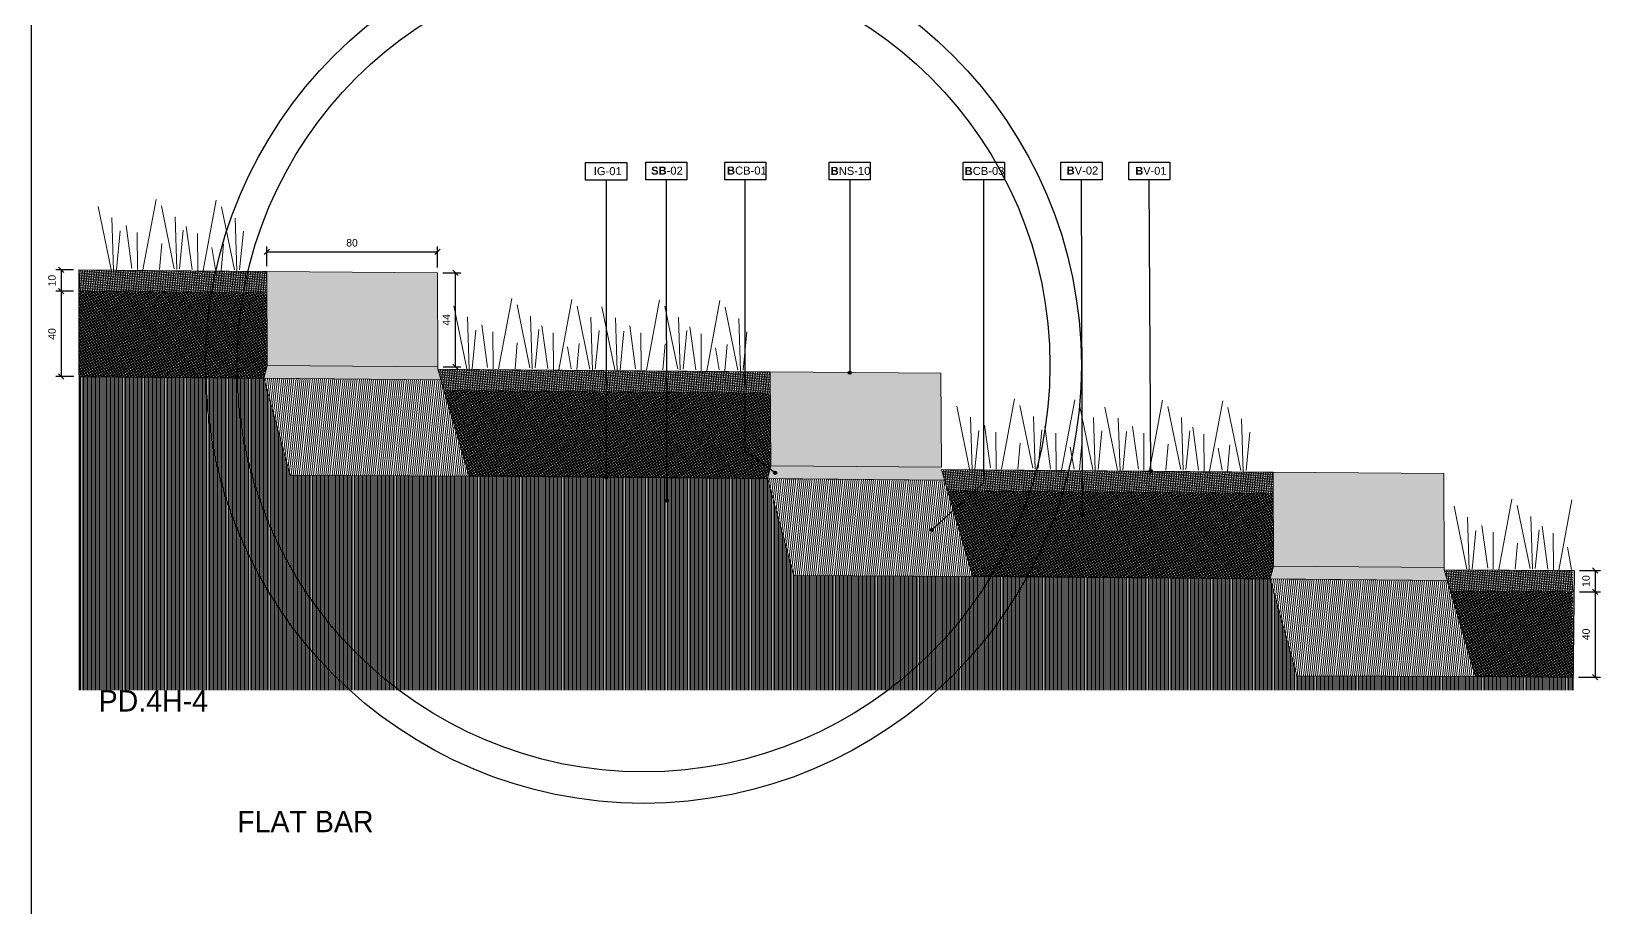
# Model space of a CAD drawing. Header units: metres. Extents: x -325 to 301, y -147 to 149.
# Drawn here: x 52.23 to 59.59, y 46.14 to 50.25 of the extents above; entities that cross this region are included whole.
import ezdxf

# ---------------------------------------------------------------- set-up
doc = ezdxf.new("R2010")
doc.units = ezdxf.units.M
doc.linetypes.add('ACAD_ISO03W100', pattern=[30, 12, -18])
doc.layers.get('Defpoints').update_dxf_attribs({"lineweight": 13})
for name, color, linetype, plot in [('-aux', 50, 'Continuous', False), ('-AUX-QAD', 5, 'Continuous', False), ('-AUX-TWQ', 1, 'Continuous', False)]:
    doc.layers.add(name, color=color, linetype=linetype, plot=plot)
doc.layers.add('0-TX-1_25', color=7, linetype='Continuous', true_color=0x3f4f7f)
for name, color, linetype in [('02-L-Geotextile', 32, 'Continuous'), ('1-SECCIÓ', 1, 'Continuous'), ('A-KEYPLAN_HATCH', 7, 'Continuous'), ('A_TEXT_2', 7, 'Continuous'), ('EIT_3 TR terra vegetal', 45, 'Continuous')]:
    doc.layers.add(name, color=color, linetype=linetype)
for name, color, linetype, lineweight, true_color in [('03-TR-Paviment_04_Dry Meadow', 7, 'Continuous', 5, 0xd8dd88), ('03-TR-Paviment_07_Precast Concrete Blocks', 7, 'Continuous', 5, 0xe7ddd0), ('3-TR tot_u', 7, 'Continuous', 5, 0x787878)]:
    doc.layers.add(name, color=color, linetype=linetype, lineweight=lineweight, true_color=true_color)
for name, color, linetype, lineweight in [('1-CM', 7, 'Continuous', 0), ('3-TR Formigó', 252, 'Continuous', 0), ('3-TR Seleccionat', 44, 'Continuous', 0), ('3-TR-recebo', 252, 'Continuous', 0)]:
    doc.layers.add(name, color=color, linetype=linetype, lineweight=lineweight)
doc.styles.add('Arial_4', font='arial.ttf', dxfattribs={"height": 1.8})
doc.styles.get("Standard").update_dxf_attribs({"font": 'arial.ttf'})
doc.styles.add('x-llegenda materials$0$ENGRAVERS', font='TT0586M.TTF')
doc.dimstyles.new('ISO-25', dxfattribs={"dimtxt": 0.1, "dimasz": 0.1, "dimexe": 0.1, "dimexo": 0.1, "dimgap": 0.1, "dimtad": 1, "dimdec": 0, "dimlfac": 100, "dimzin": 9, "dimtxsty": 'Standard', "dimblk": 'OBLIQUE', "dimcen": 0.1, "dimadec": 0, "dimazin": 0, "dimtfac": 1, "dimtdec": 0, "dimtmove": 0, "dimatfit": 3, "dimldrblk": 'OBLIQUE', "dimfxl": 1, "dimarcsym": 0})
pattern_1 = [(263.5025, (48.646291, 48.06313), (0.009463819, -0.001077847), [])]
pattern_2 = [(123.31975, (48.646291, 48.06313), (0.006080482, 0.015294925), [0.0017145, -0.0188595]), (68.31975, (48.646291, 48.06313), (-0.017382005, 0.00189708), [0.0013716, -0.015087653]), (173.7712, (48.646798, 48.064404), (-0.011301523, 0.017192005), [0.0014571, -0.016028122]), (119.50395, (48.641912, 48.064442), (0.010627303, 0.022284452), [0.00257175, -0.02828925]), (169.9553, (48.642797, 48.0663), (-0.015198537, 0.026859), [0.00218565, -0.024042205]), (64.5039, (48.641912, 48.064442), (-0.015198537, 0.026859), [0.0020574, -0.022631376]), (94.31975, (48.643663, 48.066304), (0.012733196, 0.010429333), [0.0017145, -0.0188595]), (39.31975, (48.643663, 48.066304), (-0.01428287, 0.010086211), [0.0013716, -0.0150876]), (144.7712, (48.644724, 48.067173), (-0.001549675, 0.020515544), [0.0014571, -0.016028094]), (110.819753, (48.646291, 48.0631297), (-0.007209951, 0.0024505647), [0, -0.01490472, 0, -0.0153162, 0, -0.01514475]), (80.81975, (48.646291, 48.06313), (-0.0069107275, 0.0083486566), [0, -0.00873252, 0, -0.01456182, 0, -0.00577215]), (40.81975, (48.644828, 48.0582464), (0.0039965665, 0.0115416742), [0, -0.005715, 0, -0.0178308, 0, -0.0236601]), (30.81975, (48.644172, 48.056057), (0.001634488, 0.013427487), [0, -0.0074295, 0, -0.01184148, 0, -0.0168021])]

# ---------------------------------------------------------------- blocks, each defined once
blk = doc.blocks.new('BNS-10')
at = {"layer": '03-TR-Paviment_07_Precast Concrete Blocks', "extrusion": (2.19028e-06, -9.34451e-07, 1)}
h = blk.add_hatch(dxfattribs=at)
h.set_pattern_fill('DASH', color=256, scale=0.001075, angle=232.59759, style=0, double=1)
h.set_pattern_definition([(171.838177, (-15.621096, -13.5232678), (-0.00386311295, -0.0028939943), [0.003413125, -0.003413125])])
h.paths.add_polyline_path([(0, 0), (-0.0006, -0.44), (-0.8005, -0.4288), (-0.7999, 0.0118)])
at = {"layer": '1-CM'}
blk.add_lwpolyline([(-0.7999, 0.0118), (-0.8005, -0.4288), (-0.0006, -0.44), (0, 0)], close=True, dxfattribs=at)
blk = doc.blocks.new('hatch keyplan 2')
at = {"layer": 'A-KEYPLAN_HATCH'}
blk.add_lwpolyline([(0, 0.00548), (0.01287, 0.00548), (0.01287, 0), (0, 0)], close=True, dxfattribs=at)
blk = doc.blocks.new('hatch keyplan')
at = {"layer": 'A-KEYPLAN_HATCH'}
blk.add_blockref('hatch keyplan 2', (1.43058, 0.85215), dxfattribs=at)
blk = doc.blocks.new('B-V01')
at = {"layer": 'A-KEYPLAN_HATCH'}
blk.add_blockref('hatch keyplan', (-1.43058, -0.85215), dxfattribs=at)
at = {"layer": 'A_TEXT_2', "lineweight": 211, "insert": (-0.00079, 0.00402), "char_height": 0.0024588, "attachment_point": 1, "line_spacing_factor": 0.938532, "style": 'Arial_4'}
blk.add_mtext_dynamic_manual_height_columns('\\pi0.00285;{\\fArial|b1|i0|c0|p34;B}V-01', width=0.0145619, gutter_width=0.015, heights=[0], dxfattribs=at)
blk = doc.blocks.new('B-V02')
at = {"layer": 'A-KEYPLAN_HATCH'}
blk.add_blockref('hatch keyplan', (-1.43058, -0.85215), dxfattribs=at)
at = {"layer": 'A_TEXT_2', "insert": (-0.0008, 0.00412), "char_height": 0.0025, "attachment_point": 1}
blk.add_mtext_dynamic_manual_height_columns('\\pi0.00255;{\\fArial|b1|i0|c0|p34;B}V-02', width=0.0145619, gutter_width=0.015, heights=[0], dxfattribs=at)
blk = doc.blocks.new('POINT')
at = {"layer": '0-TX-1_25'}
h = blk.add_hatch(dxfattribs=at)
h.set_pattern_fill('ANGLE', color=256)
h.set_pattern_definition([(0, (-83.747, -12.726), (0, 6.985), [5.08, -1.905]), (90, (-83.747, -12.726), (-6.985, 4e-16), [5.08, -1.905])])
edge = h.paths.add_edge_path()
edge.add_arc((0, 0), 0.0075, 0, 360)
h = blk.add_hatch(color=256, dxfattribs=at)
h.dxf.hatch_style = 1
edge = h.paths.add_edge_path()
edge.add_arc((0, 0), 0.0075, 0, 360)
blk.add_circle((0, 0), 0.0075, dxfattribs=at)
blk = doc.blocks.new('BNS10')
at = {"layer": 'A-KEYPLAN_HATCH'}
blk.add_blockref('hatch keyplan', (-1.43058, -0.85215), dxfattribs=at)
at = {"layer": 'A_TEXT_2', "insert": (-0.0008, 0.00401), "char_height": 0.0025, "attachment_point": 1}
blk.add_mtext_dynamic_manual_height_columns('\\pi0.00128;{\\fArial|b1|i0|c0|p34;B}NS-10', width=0.0145619, gutter_width=0.015, heights=[0], dxfattribs=at)
blk = doc.blocks.new('B-CB03')
at = {"layer": 'A-KEYPLAN_HATCH'}
blk.add_blockref('hatch keyplan', (-1.43058, -0.85215), dxfattribs=at)
at = {"layer": 'A_TEXT_2', "insert": (-0.0008, 0.00398), "char_height": 0.0025, "attachment_point": 1}
blk.add_mtext_dynamic_manual_height_columns('\\pi0.00128;{\\fArial|b1|i0|c0|p34;B}CB-03', width=0.0145619, gutter_width=0.015, heights=[0], dxfattribs=at)
blk = doc.blocks.new('B-CB01')
at = {"layer": 'A-KEYPLAN_HATCH'}
blk.add_blockref('hatch keyplan', (-1.43058, -0.85215), dxfattribs=at)
at = {"layer": 'A_TEXT_2', "insert": (-0.0008, 0.00411), "char_height": 0.0025, "attachment_point": 1}
blk.add_mtext_dynamic_manual_height_columns('\\pi0.00152;{\\fArial|b1|i0|c0|p34;B}CB-01', width=0.0145619, gutter_width=0.015, heights=[0], dxfattribs=at)
blk = doc.blocks.new('SB-02')
at = {"layer": 'A-KEYPLAN_HATCH'}
blk.add_blockref('hatch keyplan', (-1.43058, -0.85215), dxfattribs=at)
at = {"layer": 'A_TEXT_2', "insert": (-0.0008, 0.00408), "char_height": 0.0025, "attachment_point": 1}
blk.add_mtext_dynamic_manual_height_columns('\\pi0.00249;{\\fArial|b1|i0|c0|p34;SB}-02', width=0.0145619, gutter_width=0.015, heights=[0], dxfattribs=at)
blk = doc.blocks.new('_Oblique')
at = {"color": 0, "lineweight": -2}
blk.add_line((-0.5, -0.5), (0.5, 0.5), dxfattribs=at)
blk = doc.blocks.new('*D1530')
at = {"layer": '0-TX-1_25', "color": 0, "lineweight": -2, "transparency": 16777216}
for p, q in [((52.4323, 49.1323), (52.3491, 49.1323)), ((52.3741, 49.1323), (52.3741, 49.0323)), ((52.4315, 49.0323), (52.3491, 49.0323))]:
    blk.add_line(p, q, dxfattribs=at)
at = {"layer": 'Defpoints', "color": 0, "transparency": 16777216}
for p in [(52.457, 49.1323, -0.0174), (52.3741, 49.0323), (52.4561, 49.0323, -0.0174)]:
    blk.add_point(p, dxfattribs=at)
at = {"layer": '0-TX-1_25', "color": 0, "lineweight": -2, "transparency": 16777216, "xscale": 0.025, "yscale": 0.025, "zscale": 0.025}
for p, rotation in [((52.3741, 49.1323), 90), ((52.3741, 49.0323), 270)]:
    blk.add_blockref('_Oblique', p, dxfattribs=dict(at, rotation=rotation))
at = {"layer": '0-TX-1_25', "color": 0, "transparency": 16777216, "insert": (52.3312, 49.0823), "char_height": 0.035, "attachment_point": 5, "rotation": 90}
blk.add_mtext('10', dxfattribs=at)
blk = doc.blocks.new('*D1531')
at = {"layer": '0-TX-1_25', "color": 0, "lineweight": -2, "transparency": 16777216}
for p, q in [((52.4324, 49.0323), (52.3491, 49.0323)), ((52.3741, 49.0323), (52.3741, 48.6322)), ((52.4328, 48.6322), (52.3491, 48.6322))]:
    blk.add_line(p, q, dxfattribs=at)
at = {"layer": 'Defpoints', "color": 0, "transparency": 16777216}
for p in [(52.4571, 49.0323, -0.0165), (52.3741, 48.6322), (52.4576, 48.6322, -0.013)]:
    blk.add_point(p, dxfattribs=at)
at = {"layer": '0-TX-1_25', "color": 0, "lineweight": -2, "transparency": 16777216, "xscale": 0.025, "yscale": 0.025, "zscale": 0.025}
for p, rotation in [((52.3741, 49.0323), 90), ((52.3741, 48.6322), 270)]:
    blk.add_blockref('_Oblique', p, dxfattribs=dict(at, rotation=rotation))
at = {"layer": '0-TX-1_25', "color": 0, "transparency": 16777216, "insert": (52.3312, 48.8323), "char_height": 0.035, "attachment_point": 5, "rotation": 90}
blk.add_mtext('40', dxfattribs=at)
blk = doc.blocks.new('*D1532')
at = {"layer": '0-TX-1_25', "color": 0, "lineweight": -2, "transparency": 16777216}
for p, q in [((53.3372, 49.1495), (53.3372, 49.2415)), ((53.3372, 49.2165), (54.1373, 49.2165)), ((54.1373, 49.1432), (54.1373, 49.2415))]:
    blk.add_line(p, q, dxfattribs=at)
at = {"layer": 'Defpoints', "color": 0, "transparency": 16777216}
for p in [(54.1373, 49.2165), (53.3372, 49.1247, -0.0175), (54.1373, 49.1182)]:
    blk.add_point(p, dxfattribs=at)
at = {"layer": '0-TX-1_25', "color": 0, "lineweight": -2, "transparency": 16777216, "xscale": 0.025, "yscale": 0.025, "zscale": 0.025, "rotation": 180}
blk.add_blockref('_Oblique', (53.3372, 49.2165), dxfattribs=at)
at = {"layer": '0-TX-1_25', "color": 0, "lineweight": -2, "transparency": 16777216, "xscale": 0.025, "yscale": 0.025, "zscale": 0.025}
blk.add_blockref('_Oblique', (54.1373, 49.2165), dxfattribs=at)
at = {"layer": '0-TX-1_25', "color": 0, "transparency": 16777216, "insert": (53.7372, 49.2594), "char_height": 0.035, "attachment_point": 5}
blk.add_mtext('80', dxfattribs=at)
blk = doc.blocks.new('*D1533')
at = {"layer": '0-TX-1_25', "color": 0, "lineweight": -2, "transparency": 16777216}
for p, q in [((54.1623, 49.1182), (54.2469, 49.1182)), ((54.2219, 48.6782), (54.2219, 49.1182)), ((54.1644, 48.6782), (54.2469, 48.6782))]:
    blk.add_line(p, q, dxfattribs=at)
at = {"layer": 'Defpoints', "color": 0, "transparency": 16777216}
for p in [(54.1373, 49.1182), (54.2219, 49.1182), (54.1394, 48.6782, 0.0001)]:
    blk.add_point(p, dxfattribs=at)
at = {"layer": '0-TX-1_25', "color": 0, "lineweight": -2, "transparency": 16777216, "xscale": 0.025, "yscale": 0.025, "zscale": 0.025}
for p, rotation in [((54.2219, 49.1182), 90), ((54.2219, 48.6782), 270)]:
    blk.add_blockref('_Oblique', p, dxfattribs=dict(at, rotation=rotation))
at = {"layer": '0-TX-1_25', "color": 0, "transparency": 16777216, "insert": (54.1794, 48.8982), "char_height": 0.035, "attachment_point": 5, "rotation": 90}
blk.add_mtext('44', dxfattribs=at)
blk = doc.blocks.new('*D1534')
at = {"layer": '0-TX-1_25', "color": 0, "lineweight": -2, "transparency": 16777216}
for p, q in [((59.4904, 47.7244), (59.5885, 47.7244)), ((59.5635, 47.7244), (59.5635, 47.6244)), ((59.4899, 47.6244), (59.5885, 47.6244))]:
    blk.add_line(p, q, dxfattribs=at)
at = {"layer": 'Defpoints', "color": 0, "transparency": 16777216}
for p in [(59.4656, 47.7244, -0.0176), (59.4651, 47.6244, -0.0176), (59.5635, 47.6244)]:
    blk.add_point(p, dxfattribs=at)
at = {"layer": '0-TX-1_25', "color": 0, "lineweight": -2, "transparency": 16777216, "xscale": 0.025, "yscale": 0.025, "zscale": 0.025}
for p, rotation in [((59.5635, 47.7244), 90), ((59.5635, 47.6244), 270)]:
    blk.add_blockref('_Oblique', p, dxfattribs=dict(at, rotation=rotation))
at = {"layer": '0-TX-1_25', "color": 0, "transparency": 16777216, "insert": (59.5206, 47.6744), "char_height": 0.035, "attachment_point": 5, "rotation": 90}
blk.add_mtext('10', dxfattribs=at)
blk = doc.blocks.new('*D1535')
at = {"layer": '0-TX-1_25', "color": 0, "lineweight": -2, "transparency": 16777216}
for p, q in [((59.4894, 47.6245), (59.5888, 47.6245)), ((59.5638, 47.6245), (59.5638, 47.2245)), ((59.4851, 47.2245), (59.5888, 47.2245))]:
    blk.add_line(p, q, dxfattribs=at)
at = {"layer": 'Defpoints', "color": 0, "transparency": 16777216}
for p in [(59.4645, 47.6245, -0.0145), (59.4601, 47.2245, -0.0019), (59.5638, 47.2245)]:
    blk.add_point(p, dxfattribs=at)
at = {"layer": '0-TX-1_25', "color": 0, "lineweight": -2, "transparency": 16777216, "xscale": 0.025, "yscale": 0.025, "zscale": 0.025}
for p, rotation in [((59.5638, 47.6245), 90), ((59.5638, 47.2245), 270)]:
    blk.add_blockref('_Oblique', p, dxfattribs=dict(at, rotation=rotation))
at = {"layer": '0-TX-1_25', "color": 0, "transparency": 16777216, "insert": (59.521, 47.4245), "char_height": 0.035, "attachment_point": 5, "rotation": 90}
blk.add_mtext('40', dxfattribs=at)
blk = doc.blocks.new('IG01')
at = {"layer": 'A-KEYPLAN_HATCH', "xscale": 10, "yscale": 10, "zscale": 10}
blk.add_blockref('hatch keyplan', (-14.3058, -8.5215), dxfattribs=at)
at = {"layer": 'A_TEXT_2', "insert": (-0.008, 0.0405), "char_height": 0.025, "attachment_point": 1}
blk.add_mtext_dynamic_manual_height_columns('\\pi0.03354;{\\fArial|b1|i0|c0|p34;I}G-01', width=0.145619, gutter_width=0.15, heights=[0], dxfattribs=at)

msp = doc.modelspace()

# ---------------------------------------------------------------- hatches: boundary and pattern name
at = {"layer": '3-TR Formigó', "extrusion": (5.00535e-05, 0.000121015, 1)}
h = msp.add_hatch(dxfattribs=at)
h.set_pattern_fill('ANSI31', color=256, scale=0.003, angle=233.69395, style=0)
h.set_pattern_definition(pattern_1)
h.paths.add_polyline_path([(53.324, 48.6248), (53.448, 48.1708), (54.2859, 48.1666), (54.154, 48.6177)])
h = msp.add_hatch(dxfattribs=at)
h.set_pattern_fill('ANSI31', color=256, scale=0.003, angle=233.69395, style=0)
h.set_pattern_definition(pattern_1)
h.paths.add_polyline_path([(55.6841, 48.1546), (55.8081, 47.7006), (56.646, 47.6964), (56.5141, 48.1475)])
h = msp.add_hatch(dxfattribs=at)
h.set_pattern_fill('ANSI31', color=256, scale=0.003, angle=233.69395, style=0)
h.set_pattern_definition(pattern_1)
h.paths.add_polyline_path([(58.0408, 47.6845), (58.1648, 47.231), (59.0026, 47.2268), (58.8709, 47.6773)])
at = {"layer": '3-TR Seleccionat', "extrusion": (5.00535e-05, 0.000121015, 1)}
h = msp.add_hatch(dxfattribs=at)
h.set_pattern_fill('ANSI31', color=256, scale=0.002, angle=225, style=0)
h.set_pattern_definition([(270, (-4.278223, -1.45), (0.00635, -9e-19), [])])
h.paths.add_polyline_path([(59.4594, 47.163), (59.4594, 47.2245), (58.1648, 47.2309), (58.0408, 47.6845), (55.8081, 47.7006), (55.6841, 48.1546), (53.448, 48.1708), (53.324, 48.6248), (52.4594, 48.6311), (52.4531, 47.163)])
at = {"layer": '3-TR tot_u', "extrusion": (5.00535e-05, 0.000121015, 1)}
h = msp.add_hatch(dxfattribs=at)
h.set_pattern_fill('AR-CONC', color=256, scale=9e-05, angle=88.5112)
h.set_pattern_definition(pattern_2)
h.paths.add_polyline_path([(53.3394, 48.6841), (54.1393, 48.6779), (54.1392, 48.6679), (54.154, 48.6177), (53.324, 48.6248)])
h = msp.add_hatch(dxfattribs=at)
h.set_pattern_fill('AR-CONC', color=256, scale=9e-05, angle=88.5112)
h.set_pattern_definition(pattern_2)
h.paths.add_polyline_path([(55.6995, 48.2139), (56.4994, 48.2077), (56.4995, 48.1977), (56.5141, 48.1475), (55.6841, 48.1546)])
h = msp.add_hatch(dxfattribs=at)
h.set_pattern_fill('AR-CONC', color=256, scale=9e-05, angle=88.5112)
h.set_pattern_definition(pattern_2)
h.paths.add_polyline_path([(58.0562, 47.7438), (58.8562, 47.7375), (58.8562, 47.7275), (58.8709, 47.6773), (58.0408, 47.6845)])
at = {"layer": '3-TR-recebo', "extrusion": (5.00535e-05, 0.000121015, 1)}
h = msp.add_hatch(dxfattribs=at)
h.set_pattern_fill('_USER', color=256, scale=0.008, angle=199.40829, style=0, double=1, pattern_type=0)
h.set_pattern_definition([(184.21684, (48.646291, 48.06313), (0.00058825, -0.007978343), []), (274.21684, (48.646291, 48.06313), (0.007978343, 0.00058825), [])])
h.paths.add_polyline_path([(52.4594, 49.1322), (52.4594, 49.0322), (53.3377, 49.0247), (53.3372, 49.1247)])
h = msp.add_hatch(dxfattribs=at)
h.set_pattern_fill('_USER', color=256, scale=0.008, angle=199.40829, style=0, double=1, pattern_type=0)
h.set_pattern_definition([(184.21684, (51.0063916, 47.592927), (0.00058825, -0.007978343), []), (274.21684, (51.0063916, 47.592927), (0.007978343, 0.00058825), [])])
h.paths.add_polyline_path([(54.1687, 48.5676), (54.1394, 48.6679), (55.6973, 48.6545), (55.6978, 48.5545)])
h = msp.add_hatch(dxfattribs=at)
h.set_pattern_fill('_USER', color=256, scale=0.008, angle=199.40829, style=0, double=1, pattern_type=0)
h.set_pattern_definition([(184.21684, (53.363134, 47.122753), (0.00058825, -0.007978343), []), (274.21684, (53.363134, 47.122753), (0.007978343, 0.00058825), [])])
h.paths.add_polyline_path([(56.5288, 48.0974), (56.4995, 48.1977), (58.054, 48.1844), (58.0545, 48.0843)])
h = msp.add_hatch(dxfattribs=at)
h.set_pattern_fill('_USER', color=256, scale=0.008, angle=199.40829, style=0, double=1, pattern_type=0)
h.set_pattern_definition([(184.21684, (55.719877, 46.652579), (0.00058825, -0.007978343), []), (274.21684, (55.719877, 46.652579), (0.007978343, 0.00058825), [])])
h.paths.add_polyline_path([(59.4594, 47.6244), (59.4594, 47.7245), (58.8562, 47.7275), (58.8855, 47.6272)])
at = {"layer": 'EIT_3 TR terra vegetal', "extrusion": (5.30927e-05, 0.000117955, 1)}
h = msp.add_hatch(dxfattribs=at)
h.set_pattern_fill('_USER', color=256, scale=0.01, angle=15.2386, style=0, double=1, pattern_type=0)
h.set_pattern_definition([(37.25159648654, (2910200.306353, 3579890.11226), (-0.006053161675653, 0.007959851363462), []), (127.25159648654, (2910200.306353, 3579890.11226), (-0.007959851363462, -0.006053161675653), [])])
h.paths.add_polyline_path([(52.4594, 49.0323), (52.4594, 48.6322), (53.324, 48.6248), (53.3393, 48.6841), (53.3377, 49.0247)])
h = msp.add_hatch(dxfattribs=at)
h.set_pattern_fill('_USER', color=256, scale=0.01, angle=15.2386, style=0, double=1, pattern_type=0)
h.set_pattern_definition([(37.25159648654, (2910202.666454, 3579889.642057), (-0.006053161675653, 0.007959851363462), []), (127.25159648654, (2910202.666454, 3579889.642057), (-0.007959851363462, -0.006053161675653), [])])
h.paths.add_polyline_path([(54.1687, 48.5676), (54.2867, 48.1662), (55.6841, 48.1546), (55.6994, 48.2139), (55.6978, 48.5545)])
h = msp.add_hatch(dxfattribs=at)
h.set_pattern_fill('_USER', color=256, scale=0.01, angle=15.2386, style=0, double=1, pattern_type=0)
h.set_pattern_definition([(37.25159648654, (2910205.023196, 3579889.171883), (-0.006053161675653, 0.007959851363462), []), (127.25159648654, (2910205.023196, 3579889.171883), (-0.007959851363462, -0.006053161675653), [])])
h.paths.add_polyline_path([(56.5288, 48.0974), (56.6471, 47.6961), (58.0408, 47.6845), (58.0553, 47.7405), (58.0545, 48.0844)])
h = msp.add_hatch(dxfattribs=at)
h.set_pattern_fill('_USER', color=256, scale=0.01, angle=15.2386, style=0, double=1, pattern_type=0)
h.set_pattern_definition([(37.25159648654, (2910207.379939, 3579888.701709), (-0.006053161675653, 0.007959851363462), []), (127.25159648654, (2910207.379939, 3579888.701709), (-0.007959851363462, -0.006053161675653), [])])
h.paths.add_polyline_path([(59.4594, 47.224), (59.4594, 47.6244), (58.8855, 47.6273), (59.0038, 47.2259)])

# ---------------------------------------------------------------- linework, layer by layer
at = {"layer": '-aux'}
msp.add_lwpolyline([(52.2345, 3.4567), (52.2345, 133.4567)], dxfattribs=at)
at = {"layer": '-AUX-TWQ'}
for radius in [2.0521, 1.9049]:
    msp.add_circle((55.1032, 48.6848), radius, dxfattribs=at)
at = {"layer": '0-TX-1_25', "elevation": -0.0181}
msp.add_lwpolyline([(54.9285, 49.5534), (54.9285, 48.1611)], dxfattribs=at)
at = {"layer": '0-TX-1_25', "extrusion": (5.21952e-05, 0.000120111, 1)}
for points, elevation in [([(55.21, 49.5551), (55.2113, 48.052)], -0.0093), ([(56.0696, 49.5551), (56.0696, 48.6512)], -0.0092)]:
    msp.add_lwpolyline(points, dxfattribs=dict(at, elevation=elevation))
at = {"layer": '0-TX-1_25'}
for points in [[(55.7203, 48.1816), (55.5803, 48.283), (55.5803, 49.5551)], [(56.4545, 47.9144), (56.6979, 48.1362), (56.6979, 49.5551)]]:
    msp.add_lwpolyline(points, dxfattribs=at)
at = {"layer": '0-TX-1_25', "extrusion": (5.2194e-05, 0.000120112, 1), "elevation": -0.0092}
for points in [[(57.1611, 47.9857), (57.1564, 49.5551)], [(57.4806, 48.1898), (57.4738, 49.5551)]]:
    msp.add_lwpolyline(points, dxfattribs=at)
at = {"layer": '02-L-Geotextile', "linetype": 'ACAD_ISO03W100', "ltscale": 0.002, "const_width": 0.005}
for points, elevation in [([(52.4576, 48.6322), (53.324, 48.6248)], -0.0174), ([(54.2859, 48.1682), (55.6841, 48.1546)], -0.0218), ([(56.646, 47.6981), (58.0442, 47.6845)], -0.0218), ([(59.0026, 47.2284), (59.46, 47.2239)], -0.0219)]:
    msp.add_lwpolyline(points, dxfattribs=dict(at, elevation=elevation))
at = {"layer": '03-TR-Paviment_04_Dry Meadow', "extrusion": (5.43663e-05, 0.000121047, 1), "elevation": -0.0096}
for points in [[(52.5478, 49.4291), (52.6082, 49.134)], [(52.8187, 49.4631), (52.7574, 49.1334)], [(52.8437, 49.433), (52.904, 49.1379)], [(53.1008, 49.4588), (53.0395, 49.1291)], [(53.1254, 49.4274), (53.1857, 49.1323)], [(52.6117, 49.3774), (52.6195, 49.13)], [(52.9076, 49.3812), (52.9154, 49.1338)], [(53.1892, 49.3756), (53.1971, 49.1282)], [(52.6506, 49.315), (52.633, 49.1342)], [(52.6783, 49.3398), (52.7056, 49.1393)], [(52.7308, 49.3071), (52.7318, 49.1341)], [(52.9465, 49.3188), (52.9289, 49.1381)], [(52.9604, 49.3355), (52.9877, 49.1351)], [(53.0129, 49.3028), (53.014, 49.1299)], [(53.2281, 49.3132), (53.2105, 49.1324)], [(52.8451, 49.2562), (52.8344, 49.1339)], [(53.0801, 49.2371), (53.0981, 49.1337)], [(53.1345, 49.2524), (53.1238, 49.13)], [(54.4854, 48.9981), (54.4242, 48.6684)], [(54.7675, 48.9938), (54.7063, 48.6641)], [(55.1788, 48.9929), (55.1175, 48.6632)], [(55.4609, 48.9886), (55.3996, 48.6589)], [(54.2146, 48.9641), (54.2749, 48.669)], [(54.2785, 48.9124), (54.2863, 48.665)], [(54.5105, 48.968), (54.5708, 48.6729)], [(54.5743, 48.9163), (54.5822, 48.6688)], [(54.7921, 48.9624), (54.8524, 48.6673)], [(54.856, 48.9106), (54.8638, 48.6632)], [(54.9079, 48.9589), (54.9683, 48.6638)], [(54.9718, 48.9072), (54.9796, 48.6598)], [(55.2038, 48.9628), (55.2641, 48.6677)], [(55.2677, 48.911), (55.2755, 48.6636)], [(55.4855, 48.9571), (55.5458, 48.6621)], [(54.3174, 48.85), (54.2998, 48.6692)], [(54.3451, 48.8748), (54.3724, 48.6744)], [(54.3975, 48.8421), (54.3986, 48.6691)], [(54.6133, 48.8538), (54.5957, 48.6731)], [(54.6272, 48.8705), (54.6545, 48.6701)], [(54.6797, 48.8379), (54.6807, 48.6649)], [(54.8949, 48.8482), (54.8773, 48.6674)], [(55.0107, 48.8448), (54.9931, 48.664)], [(55.0384, 48.8696), (55.0657, 48.6691)], [(55.0909, 48.8369), (55.0919, 48.6639)], [(55.3066, 48.8486), (55.289, 48.6679)], [(55.3205, 48.8653), (55.3478, 48.6649)], [(55.5493, 48.9054), (55.5572, 48.658)], [(55.5882, 48.843), (55.5706, 48.6622)], [(54.5118, 48.7912), (54.5011, 48.6689)], [(54.7469, 48.7721), (54.7648, 48.6687)], [(54.8013, 48.7874), (54.7906, 48.665)], [(55.2052, 48.786), (55.1945, 48.6637)], [(55.373, 48.8326), (55.3741, 48.6597)], [(55.4402, 48.7669), (55.4582, 48.6635)], [(55.4946, 48.7822), (55.4839, 48.6598)], [(56.5713, 48.4939), (56.6317, 48.1989)], [(56.8422, 48.5279), (56.7809, 48.1982)], [(56.8672, 48.4978), (56.9275, 48.2027)], [(57.1243, 48.5237), (57.063, 48.194)], [(57.1489, 48.4922), (57.2092, 48.1971)], [(57.2647, 48.4887), (57.325, 48.1937)], [(57.5355, 48.5227), (57.4742, 48.193)], [(57.5606, 48.4926), (57.6209, 48.1975)], [(57.8176, 48.5185), (57.7564, 48.1887)], [(57.8422, 48.487), (57.9025, 48.1919)], [(56.6352, 48.4422), (56.643, 48.1948)], [(56.7018, 48.4046), (56.7291, 48.2042)], [(56.9311, 48.4461), (56.9389, 48.1987)], [(56.9839, 48.4003), (57.0112, 48.1999)], [(57.2127, 48.4405), (57.2206, 48.193)], [(57.3285, 48.437), (57.3364, 48.1896)], [(57.3951, 48.3994), (57.4225, 48.199)], [(57.6244, 48.4409), (57.6323, 48.1934)], [(57.6773, 48.3951), (57.7046, 48.1947)], [(57.9061, 48.4353), (57.9139, 48.1878)], [(56.6741, 48.3798), (56.6565, 48.199)], [(56.7543, 48.3719), (56.7553, 48.199)], [(56.8686, 48.3211), (56.8579, 48.1987)], [(56.97, 48.3837), (56.9524, 48.2029)], [(57.0364, 48.3677), (57.0375, 48.1947)], [(57.2516, 48.378), (57.234, 48.1973)], [(57.3675, 48.3746), (57.3499, 48.1938)], [(57.4476, 48.3667), (57.4487, 48.1938)], [(57.6633, 48.3784), (57.6457, 48.1977)], [(57.7297, 48.3625), (57.7308, 48.1895)], [(57.945, 48.3728), (57.9274, 48.1921)], [(57.1036, 48.302), (57.1216, 48.1985)], [(57.158, 48.3172), (57.1473, 48.1949)], [(57.5619, 48.3159), (57.5512, 48.1935)], [(57.797, 48.2968), (57.8149, 48.1933)], [(57.8514, 48.312), (57.8407, 48.1897)], [(58.9018, 48.0247), (58.9621, 47.7296)], [(59.1726, 48.0587), (59.1114, 47.729)], [(59.1977, 48.0286), (59.258, 47.7335)], [(59.4547, 48.0544), (59.3935, 47.7247)], [(58.9657, 47.973), (58.9735, 47.7256)], [(59.2615, 47.9768), (59.2694, 47.7294)], [(59.0046, 47.9106), (58.987, 47.7298)], [(59.0322, 47.9354), (59.0596, 47.7349)], [(59.0847, 47.9027), (59.0858, 47.7297)], [(59.3005, 47.9144), (59.2828, 47.7337)], [(59.3144, 47.9311), (59.3417, 47.7307)], [(59.3669, 47.8984), (59.3679, 47.7255)], [(59.199, 47.8518), (59.1883, 47.7295)], [(59.4341, 47.8327), (59.452, 47.7293)]]:
    msp.add_lwpolyline(points, dxfattribs=at)
at = {"layer": '1-CM', "extrusion": (5.00535e-05, 0.000121015, 1), "elevation": -0.0089}
for points in [[(53.3372, 49.1247), (52.457, 49.1323)], [(53.3363, 49.0247), (52.4571, 49.0323)], [(54.154, 48.6177), (52.4576, 48.6322)], [(53.3394, 48.6841), (53.324, 48.6248)], [(53.3394, 48.6841), (54.1393, 48.6779)], [(54.1393, 48.6779), (54.1392, 48.6679)], [(55.6973, 48.6545), (54.1394, 48.6679)], [(54.1394, 48.6679), (54.2859, 48.1666)], [(55.6964, 48.5545), (54.1687, 48.5676)], [(55.6995, 48.2139), (55.6841, 48.1546)], [(55.6995, 48.2139), (56.4994, 48.2077)], [(58.054, 48.1844), (56.4995, 48.1977)], [(56.4995, 48.1977), (56.646, 47.6964)], [(56.5141, 48.1475), (54.2859, 48.1666)], [(58.0532, 48.0844), (56.5288, 48.0974)], [(58.0562, 47.7437), (58.0408, 47.6845)], [(58.0562, 47.7437), (58.8562, 47.7375)], [(58.8562, 47.7275), (58.8562, 47.7375)], [(58.8709, 47.6773), (56.646, 47.6964)], [(58.8562, 47.7275), (59.4656, 47.7244)], [(59.0026, 47.2268), (58.8562, 47.7275)], [(58.8855, 47.6274), (59.4656, 47.6244)], [(59.0026, 47.2268), (59.4656, 47.2244)]]:
    msp.add_lwpolyline(points, dxfattribs=at)
for points in [[(53.324, 48.6248), (53.448, 48.1708), (54.2859, 48.1666), (54.154, 48.6177)], [(55.6841, 48.1546), (55.8081, 47.7006), (56.646, 47.6964), (56.5141, 48.1475)], [(58.0408, 47.6845), (58.1648, 47.231), (59.0026, 47.2268), (58.8709, 47.6773)]]:
    msp.add_lwpolyline(points, close=True, dxfattribs=at)
at = {"layer": '1-SECCIÓ'}
for p, q in [((52.457, 49.1323, -0.0174), (52.4594, 47.163)), ((59.4656, 47.7244, -0.0176), (59.4594, 47.163))]:
    msp.add_line(p, q, dxfattribs=at)

# ---------------------------------------------------------------- block references
at = {"xscale": 14.99999999999981, "yscale": 14.99999999999981, "zscale": 14.99999999999981}
msp.add_blockref('BNS10', (55.973, 49.5551), dxfattribs=at)
at = {"layer": '0-TX-1_25', "xscale": 15, "yscale": 15, "zscale": 15}
for name, p in [('SB-02', (55.1135, 49.5551, -0.0181)), ('B-CB01', (55.4838, 49.5551)), ('B-CB03', (56.6013, 49.5551)), ('B-V02', (57.0598, 49.5551)), ('B-V01', (57.3772, 49.5551))]:
    msp.add_blockref(name, p, dxfattribs=at)
at = {"layer": '0-TX-1_25'}
for p, rotation in [((56.0696, 48.6512, -0.018), 8.386757089133559), ((55.7203, 48.1816), 8.386757089133559), ((57.4806, 48.1898, -0.0176), 8.38675708913356), ((55.2113, 48.052, -0.0179), 8.386757089133557), ((57.1611, 47.9857, -0.018), 8.38675708913356), ((56.4545, 47.9144), 8.386757089133559)]:
    msp.add_blockref('POINT', p, dxfattribs=dict(at, rotation=rotation))
msp.add_blockref('POINT', (54.9285, 48.1611, -0.0181), dxfattribs=at)
at = {"layer": '1-CM', "xscale": 1.5, "yscale": 1.5, "zscale": 1.5}
msp.add_blockref('IG01', (54.8319, 49.5534, -0.0181), dxfattribs=at)
at = {"layer": '1-CM', "extrusion": (5.00535e-05, 0.000121015, 1), "rotation": 0.3536653619910717}
for p in [(54.1373, 49.1182, 0.0087), (56.4974, 48.648, 0.0087), (58.8541, 48.1778, 0.0088)]:
    msp.add_blockref('BNS-10', p, dxfattribs=at)

# ---------------------------------------------------------------- texts
at = {"layer": '-aux', "insert": (52.5495, 47.163), "char_height": 0.1, "width": 19.210099, "attachment_point": 1, "style": 'x-llegenda materials$0$ENGRAVERS'}
msp.add_mtext('PD.4H-4', dxfattribs=at)
at = {"layer": '-AUX-QAD', "insert": (53.199, 46.5975), "char_height": 0.1, "width": 19.210099, "attachment_point": 1, "style": 'x-llegenda materials$0$ENGRAVERS'}
msp.add_mtext('FLAT BAR', dxfattribs=at)

# ---------------------------------------------------------------- dimensions: what is measured, and where the dimension line sits
at = {"layer": '0-TX-1_25'}
dim = msp.add_linear_dim(base=(54.1373, 49.2165), p1=(53.3372, 49.1247, -0.0175), p2=(54.1373, 49.1182), dimstyle='ISO-25', override={"dimtxt": 0.035, "dimasz": 0.025, "dimexe": 0.025, "dimexo": 0.025, "dimgap": 0.025, "dimblk1": 'Oblique', "dimblk2": 'Oblique', "dimsah": 1, "dimfxl": 0.1, "dimfxlon": 1, "dimarcsym": 1}, dxfattribs=at)
dim.commit()
dim.dimension.update_dxf_attribs({"geometry": '*D1532', "text_midpoint": (53.7372, 49.2594)})
for base, p1, p2, picture, middle in [((52.3741, 49.0323), (52.457, 49.1323, -0.0174), (52.4561, 49.0323, -0.0174), '*D1530', (52.3312, 49.0823)), ((54.2219, 49.1182), (54.1394, 48.6782, 0.0001), (54.1373, 49.1182), '*D1533', (54.1794, 48.8982)), ((52.3741, 48.6322), (52.4571, 49.0323, -0.0165), (52.4576, 48.6322, -0.013), '*D1531', (52.3312, 48.8323)), ((59.5635, 47.6244), (59.4656, 47.7244, -0.0176), (59.4651, 47.6244, -0.0176), '*D1534', (59.5206, 47.6744)), ((59.5638, 47.2245), (59.4645, 47.6245, -0.0145), (59.4601, 47.2245, -0.0019), '*D1535', (59.521, 47.4245))]:
    dim = msp.add_linear_dim(base=base, p1=p1, p2=p2, angle=90, dimstyle='ISO-25', override={"dimtxt": 0.035, "dimasz": 0.025, "dimexe": 0.025, "dimexo": 0.025, "dimgap": 0.025, "dimblk1": 'Oblique', "dimblk2": 'Oblique', "dimsah": 1, "dimfxl": 0.1, "dimfxlon": 1, "dimarcsym": 1}, dxfattribs=at)
    dim.commit()
    dim.dimension.update_dxf_attribs({"geometry": picture, "text_midpoint": middle})

doc.saveas('drawing.dxf')
